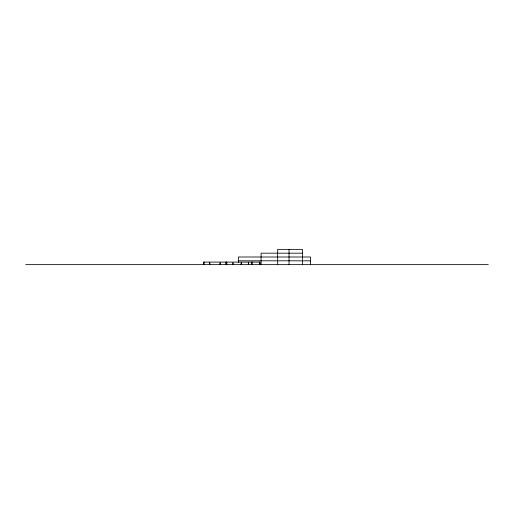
<?xml version="1.0" encoding="UTF-8"?>
<svg xmlns="http://www.w3.org/2000/svg" width="514" height="514" viewBox="0 0 514 514"><rect width="100%" height="100%" fill="white"/><g stroke="black" fill="none" stroke-linecap="round" stroke-linejoin="round"><path stroke-width="0.77" d="M302.418 253.184L261.086 253.184L261.086 264.639M238.348 260.816L310.597 260.816M25.7 264.639L488.3 264.639M310.597 264.639L310.597 257L238.348 257L238.348 262.346M302.418 264.639L302.418 249.361L277.669 249.361L277.669 264.639M289.035 249.361L289.035 264.639M260.148 264.639L260.148 262.095L203.403 262.095L203.403 264.639M259.442 262.095L259.442 264.639M251.969 262.095L251.969 264.639M251.854 262.095L251.854 264.639M248.493 264.639L248.493 262.731L248.288 264.639M241.265 264.639L241.265 262.731L241.053 264.639M232.996 264.639L232.996 262.731L232.791 264.639M226.847 262.095L226.847 264.639M226.546 262.095L226.546 264.639M226.134 262.095L226.134 264.639M226.019 262.095L226.019 264.639M220.127 264.639L220.127 262.731L219.921 264.639M209.796 264.639L209.796 262.731L209.59 264.639M204.109 262.095L204.109 264.639"/></g></svg>
